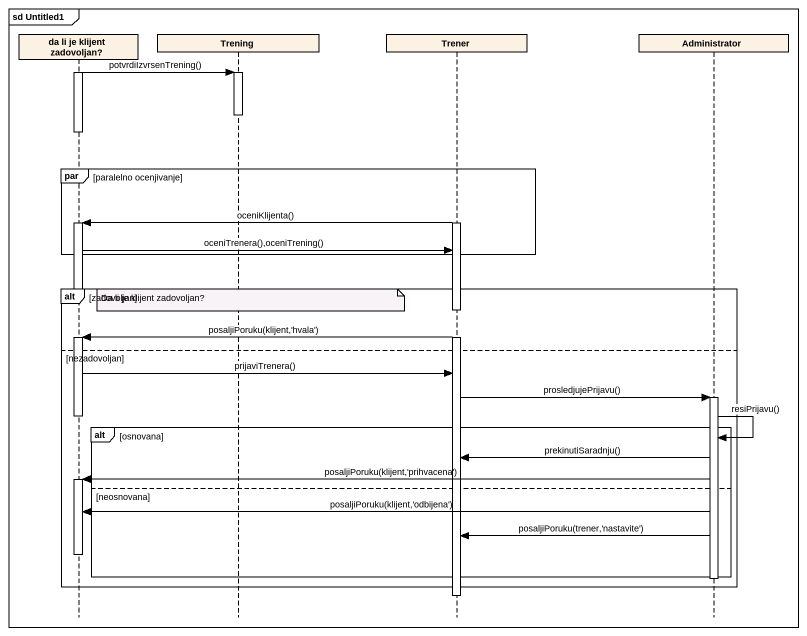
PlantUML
@startuml
mainframe sd Untitled1
hide footbox
participant "da li je klijent zadovoljan?" as da_li_je_klijent_zadovoljan
participant Trening
participant Trener
participant Administrator

activate da_li_je_klijent_zadovoljan
da_li_je_klijent_zadovoljan -> Trening : potvrdiIzvrsenTrening()
activate Trening
deactivate Trening
deactivate da_li_je_klijent_zadovoljan
par paralelno ocenjivanje
  activate Trener
  Trener -> da_li_je_klijent_zadovoljan : oceniKlijenta()
  activate da_li_je_klijent_zadovoljan
  da_li_je_klijent_zadovoljan -> Trener : oceniTrenera(),oceniTrening()
end
alt zadovoljan
  deactivate da_li_je_klijent_zadovoljan
  note over Trening : Da li je klijent zadovoljan?
  Trener -> da_li_je_klijent_zadovoljan : posaljiPoruku(klijent,'hvala')
  activate da_li_je_klijent_zadovoljan
else nezadovoljan
  da_li_je_klijent_zadovoljan -> Trener : prijaviTrenera()
  Trener -> Administrator : prosledjujePrijavu()
  activate Administrator
  deactivate da_li_je_klijent_zadovoljan
  alt osnovana
    Administrator -> Administrator : resiPrijavu()
    Administrator -> Trener : prekinutiSaradnju()
    Administrator -> da_li_je_klijent_zadovoljan : posaljiPoruku(klijent,'prihvacena')
    activate da_li_je_klijent_zadovoljan
  else neosnovana
    Administrator -> da_li_je_klijent_zadovoljan : posaljiPoruku(klijent,'odbijena')
    Administrator -> Trener : posaljiPoruku(trener,'nastavite')
    deactivate da_li_je_klijent_zadovoljan
  end
  deactivate Administrator
end
deactivate Trener
@enduml
